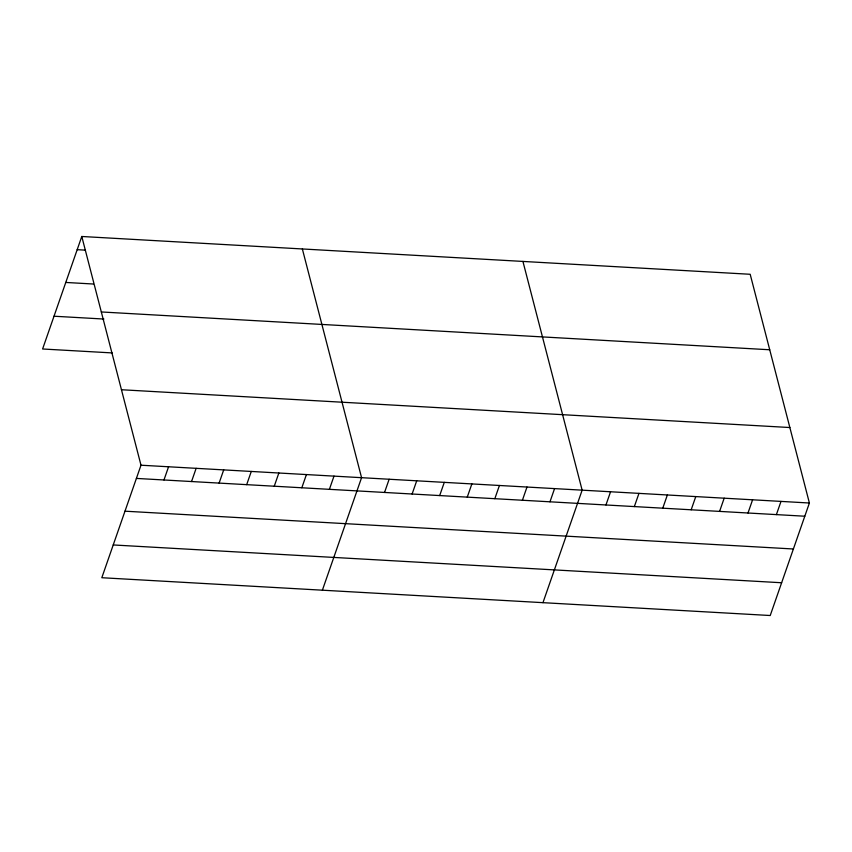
<?xml version="1.0" encoding="UTF-8"?>
<svg xmlns="http://www.w3.org/2000/svg" width="852" height="852" viewBox="0 0 852 852"><rect width="100%" height="100%" fill="white"/><g stroke="black" fill="none" stroke-linecap="round" stroke-linejoin="round"><path stroke-width="1.28" d="M81.781 236.483L140.995 465.213L101.814 577.72L770.219 615.517L809.4 503.01L750.186 274.28L81.781 236.483L42.6 348.99L112.187 352.92M163.967 479.974L168.568 466.768M191.54 481.54L196.141 468.334M219.113 483.095L223.703 469.889M246.686 484.65L251.276 471.454M274.259 486.215L278.849 473.009M301.821 487.77L306.422 474.575M329.394 489.336L333.995 476.13M322.386 590.191L361.567 477.684L302.353 248.954M384.54 492.456L389.14 479.25M412.112 494.011L416.713 480.805M439.685 495.566L444.286 482.37M467.258 497.131L471.859 483.925M494.831 498.686L499.421 485.48M522.404 500.252L526.994 487.046M549.977 501.807L554.567 488.601M542.958 602.673L582.14 490.166L522.926 261.426M605.953 504.97L610.554 491.774M634.357 506.578L638.957 493.372M662.771 508.186L667.361 494.98M691.174 509.794L695.775 496.588M719.578 511.402L724.179 498.196M747.992 513.01L752.582 499.804M776.396 514.608L780.996 501.413M77.181 249.679L85.062 250.126M65.764 282.449L93.337 284.014M101.324 311.96L769.729 349.767M54.017 316.22L103.901 319.042M121.453 389.737L789.857 427.534M140.995 465.213L809.4 503.01M136.395 478.419L804.799 516.216M124.988 511.189L793.393 548.986M113.231 544.95L781.635 582.747"/></g></svg>
